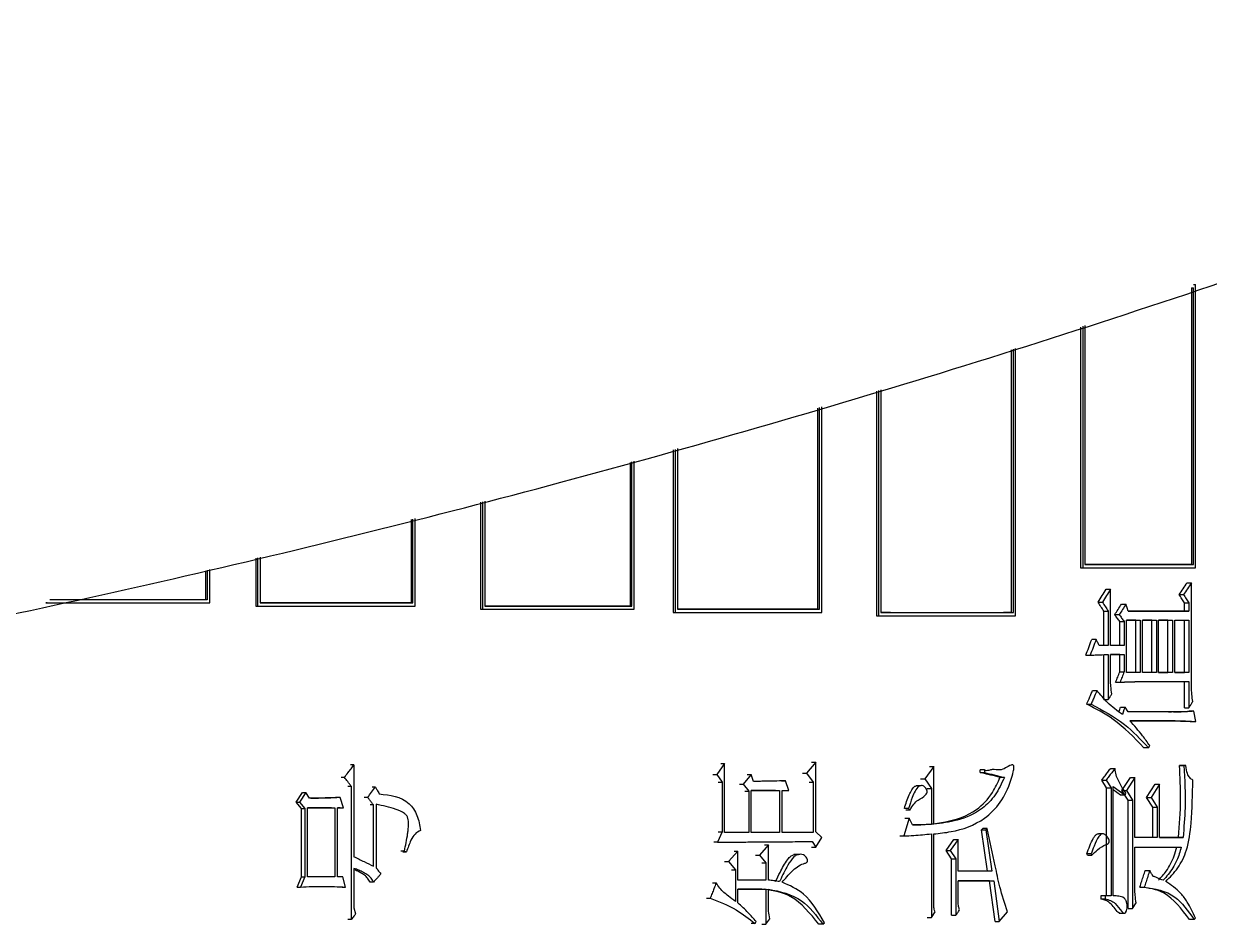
# Model space of a CAD drawing. Header units: millimetres. Extents: x 2180 to 4616, y 795 to 2518.
# Drawn here: x 3022.87 to 3041.46, y 1026.71 to 1040.84 of the extents above; entities that cross this region are included whole.
import ezdxf

# ---------------------------------------------------------------- set-up
doc = ezdxf.new("R2010")
doc.units = ezdxf.units.MM

msp = doc.modelspace()

# ---------------------------------------------------------------- linework, layer by layer
at = {"color": 7, "linetype": 'Continuous', "lineweight": 25}
for p, q in [((3041.214, 1036.748), (3041.25, 1036.748)), ((3041.25, 1032.307), (3041.25, 1036.748)), ((3041.183, 1036.698), (3041.218, 1036.698)), ((3041.183, 1036.698), (3041.183, 1032.357)), ((3041.218, 1032.357), (3041.218, 1036.698)), ((3039.446, 1036.081), (3039.446, 1032.307)), ((3039.48, 1036.093), (3039.48, 1032.307)), ((3039.513, 1036.104), (3039.513, 1032.357)), ((3038.357, 1035.722), (3038.357, 1031.604)), ((3038.391, 1031.604), (3038.391, 1035.733)), ((3038.424, 1031.554), (3038.424, 1035.744)), ((3036.244, 1035.074), (3036.244, 1031.554)), ((3036.276, 1035.084), (3036.276, 1031.554)), ((3036.311, 1035.094), (3036.311, 1031.604)), ((3035.319, 1034.807), (3035.319, 1031.654)), ((3035.35, 1031.654), (3035.35, 1034.817)), ((3035.385, 1031.604), (3035.385, 1034.827)), ((3033.056, 1034.155), (3033.056, 1031.604)), ((3033.086, 1034.163), (3033.086, 1031.604)), ((3033.122, 1034.174), (3033.122, 1031.654)), ((3032.377, 1033.959), (3032.377, 1031.704)), ((3032.407, 1031.704), (3032.407, 1033.968)), ((3032.444, 1031.654), (3032.444, 1033.978)), ((3030.032, 1033.333), (3030.032, 1031.654)), ((3030.06, 1033.34), (3030.06, 1031.654)), ((3030.098, 1033.349), (3030.098, 1031.704)), ((3028.943, 1033.062), (3028.943, 1031.754)), ((3028.97, 1031.754), (3028.97, 1033.069)), ((3029.008, 1031.704), (3029.008, 1033.078)), ((3026.507, 1032.456), (3026.507, 1031.704)), ((3026.533, 1032.463), (3026.533, 1031.704)), ((3026.572, 1032.472), (3026.572, 1031.754)), ((3025.719, 1032.26), (3025.719, 1031.804)), ((3025.744, 1032.267), (3025.744, 1031.804)), ((3025.783, 1031.754), (3025.783, 1032.276)), ((3039.446, 1032.307), (3041.214, 1032.307)), ((3039.446, 1032.307), (3039.48, 1032.307)), ((3039.48, 1032.307), (3041.25, 1032.307)), ((3039.513, 1032.357), (3041.218, 1032.357)), ((3041.183, 1032.357), (3039.513, 1032.357)), ((3041.183, 1032.357), (3041.218, 1032.357)), ((3041.214, 1032.307), (3041.25, 1032.307)), ((3041.114, 1032.069), (3041.185, 1032.069)), ((3039.847, 1031.971), (3039.916, 1031.971)), ((3039.916, 1031.084), (3039.916, 1031.971)), ((3040.99, 1031.885), (3041.06, 1031.885)), ((3023.211, 1031.754), (3025.758, 1031.754)), ((3023.235, 1031.754), (3023.211, 1031.754)), ((3025.744, 1031.804), (3025.719, 1031.804)), ((3025.758, 1031.754), (3025.783, 1031.754)), ((3026.507, 1031.704), (3026.946, 1031.704)), ((3026.507, 1031.704), (3026.533, 1031.704)), ((3027.149, 1031.704), (3028.981, 1031.704)), ((3028.943, 1031.754), (3028.97, 1031.754)), ((3028.981, 1031.704), (3029.008, 1031.704)), ((3032.377, 1031.704), (3032.407, 1031.704)), ((3039.719, 1031.766), (3039.788, 1031.766)), ((3040.087, 1031.733), (3040.156, 1031.733)), ((3041.073, 1031.755), (3041.143, 1031.755)), ((3041.073, 1031.625), (3041.073, 1031.755)), ((3041.143, 1031.755), (3041.143, 1031.625)), ((3030.032, 1031.654), (3032.414, 1031.654)), ((3030.032, 1031.654), (3030.06, 1031.654)), ((3032.414, 1031.654), (3032.444, 1031.654)), ((3033.056, 1031.604), (3035.354, 1031.604)), ((3033.056, 1031.604), (3033.086, 1031.604)), ((3035.319, 1031.654), (3035.35, 1031.654)), ((3035.354, 1031.604), (3035.385, 1031.604)), ((3036.244, 1031.554), (3036.311, 1031.554)), ((3036.244, 1031.554), (3036.276, 1031.554)), ((3036.462, 1031.604), (3036.311, 1031.604)), ((3036.802, 1031.554), (3038.391, 1031.554)), ((3038.357, 1031.604), (3038.236, 1031.604)), ((3038.357, 1031.604), (3038.391, 1031.604)), ((3038.391, 1031.554), (3038.424, 1031.554)), ((3039.811, 1031.625), (3039.88, 1031.625)), ((3039.811, 1031.084), (3039.811, 1031.625)), ((3039.88, 1031.625), (3039.88, 1031.084)), ((3039.981, 1031.571), (3040.05, 1031.571)), ((3041.143, 1031.625), (3040.191, 1031.625)), ((3040.191, 1031.625), (3041.073, 1031.625)), ((3041.073, 1031.625), (3041.143, 1031.625)), ((3040.059, 1031.463), (3040.128, 1031.463)), ((3040.059, 1031.084), (3040.059, 1031.463)), ((3040.128, 1031.463), (3040.128, 1031.084)), ((3040.163, 1030.662), (3040.163, 1031.484)), ((3040.163, 1031.484), (3040.382, 1031.484)), ((3040.312, 1031.484), (3040.163, 1031.484)), ((3040.312, 1031.484), (3040.382, 1031.484)), ((3040.312, 1030.662), (3040.312, 1031.484)), ((3040.382, 1031.484), (3040.382, 1030.662)), ((3040.417, 1030.662), (3040.417, 1031.484)), ((3040.417, 1031.484), (3040.634, 1031.484)), ((3040.565, 1031.484), (3040.417, 1031.484)), ((3040.565, 1031.484), (3040.634, 1031.484)), ((3040.565, 1030.662), (3040.565, 1031.484)), ((3040.634, 1031.484), (3040.634, 1030.662)), ((3040.669, 1030.662), (3040.669, 1031.484)), ((3040.669, 1031.484), (3040.886, 1031.484)), ((3040.816, 1031.484), (3040.669, 1031.484)), ((3040.816, 1031.484), (3040.886, 1031.484)), ((3040.816, 1030.662), (3040.816, 1031.484)), ((3040.886, 1031.484), (3040.886, 1030.662)), ((3040.921, 1030.662), (3040.921, 1031.484)), ((3040.921, 1031.484), (3041.143, 1031.484)), ((3041.073, 1030.662), (3041.073, 1031.484)), ((3041.143, 1031.484), (3041.143, 1030.662)), ((3039.688, 1031.182), (3039.62, 1031.182)), ((3039.88, 1031.084), (3039.738, 1031.084)), ((3040.128, 1031.084), (3039.916, 1031.084)), ((3039.527, 1030.933), (3039.596, 1030.933)), ((3039.811, 1030.24), (3039.811, 1030.944)), ((3039.88, 1030.944), (3039.88, 1030.24)), ((3039.916, 1030.944), (3040.128, 1030.944)), ((3039.916, 1030.543), (3039.916, 1030.944)), ((3040.059, 1030.944), (3039.916, 1030.944)), ((3040.059, 1030.944), (3040.128, 1030.944)), ((3040.059, 1030.673), (3040.059, 1030.944)), ((3040.128, 1030.944), (3040.128, 1030.673)), ((3040.059, 1030.673), (3040.128, 1030.673)), ((3040.382, 1030.662), (3040.163, 1030.662)), ((3040.634, 1030.662), (3040.417, 1030.662)), ((3040.886, 1030.662), (3040.669, 1030.662)), ((3040.669, 1030.662), (3040.816, 1030.662)), ((3040.886, 1030.662), (3040.816, 1030.662)), ((3041.143, 1030.662), (3040.921, 1030.662)), ((3040.921, 1030.662), (3041.073, 1030.662)), ((3041.143, 1030.662), (3041.073, 1030.662)), ((3039.995, 1030.511), (3040.064, 1030.511)), ((3040.361, 1030.522), (3041.143, 1030.522)), ((3041.073, 1030.111), (3041.073, 1030.522)), ((3041.143, 1030.522), (3041.143, 1030.111)), ((3039.634, 1030.381), (3039.702, 1030.381)), ((3039.811, 1030.24), (3039.88, 1030.24)), ((3039.541, 1030.165), (3039.61, 1030.165)), ((3040.073, 1030.121), (3040.142, 1030.121)), ((3040.191, 1030.046), (3040.142, 1030.121)), ((3040.893, 1030.046), (3040.191, 1030.046)), ((3040.823, 1030.046), (3040.869, 1030.046)), ((3041.073, 1030.111), (3041.143, 1030.111)), ((3041.22, 1030.057), (3041.149, 1030.057)), ((3041.254, 1029.894), (3041.22, 1030.057)), ((3040.22, 1029.905), (3040.921, 1029.905)), ((3040.851, 1029.905), (3040.22, 1029.905)), ((3040.851, 1029.905), (3040.921, 1029.905)), ((3041.184, 1029.894), (3041.254, 1029.894)), ((3040.508, 1029.483), (3040.438, 1029.483)), ((3040.508, 1029.483), (3040.529, 1029.516)), ((3028.046, 1029.213), (3027.993, 1029.213)), ((3028.046, 1029.213), (3028.046, 1027.774)), ((3033.86, 1029.234), (3033.736, 1029.061)), ((3033.799, 1029.234), (3033.86, 1029.234)), ((3033.86, 1028.153), (3033.86, 1029.234)), ((3035.289, 1029.256), (3035.144, 1029.083)), ((3035.226, 1029.256), (3035.289, 1029.256)), ((3035.289, 1028.164), (3035.289, 1029.256)), ((3037.141, 1029.191), (3037, 1028.996)), ((3037.075, 1029.191), (3037.141, 1029.191)), ((3037.141, 1028.283), (3037.141, 1029.191)), ((3037.936, 1029.137), (3037.87, 1029.137)), ((3037.87, 1029.094), (3037.87, 1029.137)), ((3037.87, 1029.094), (3037.936, 1029.094)), ((3037.936, 1029.137), (3037.936, 1029.094)), ((3039.917, 1029.159), (3039.986, 1029.159)), ((3040.996, 1029.202), (3041.067, 1029.202)), ((3041.024, 1029.202), (3040.996, 1029.202)), ((3041.095, 1029.202), (3041.024, 1029.202)), ((3041.095, 1029.202), (3041.067, 1029.202)), ((3027.897, 1029.018), (3027.844, 1029.018)), ((3033.675, 1029.061), (3033.736, 1029.061)), ((3033.736, 1029.061), (3033.821, 1028.942)), ((3033.761, 1028.942), (3033.821, 1028.942)), ((3033.821, 1028.942), (3033.821, 1028.164)), ((3034.093, 1028.91), (3034.154, 1028.91)), ((3034.278, 1029.061), (3034.154, 1028.91)), ((3034.154, 1028.91), (3034.239, 1028.802)), ((3034.216, 1029.061), (3034.278, 1029.061)), ((3034.316, 1028.953), (3034.278, 1029.061)), ((3034.753, 1028.964), (3034.815, 1028.964)), ((3034.869, 1028.813), (3034.815, 1028.964)), ((3035.082, 1029.083), (3035.144, 1029.083)), ((3035.144, 1029.083), (3035.251, 1028.942)), ((3035.188, 1028.942), (3035.251, 1028.942)), ((3035.251, 1028.942), (3035.251, 1028.153)), ((3036.935, 1028.996), (3037, 1028.996)), ((3037, 1028.996), (3037.104, 1028.845)), ((3038.25, 1029.018), (3038.184, 1029.018)), ((3039.776, 1028.975), (3039.845, 1028.975)), ((3039.854, 1028.856), (3039.776, 1028.975)), ((3039.845, 1028.975), (3039.923, 1028.856)), ((3040.094, 1028.813), (3040.228, 1029.018)), ((3040.297, 1029.018), (3040.163, 1028.813)), ((3040.228, 1029.018), (3040.297, 1029.018)), ((3040.297, 1028.077), (3040.297, 1029.018)), ((3040.481, 1028.704), (3040.613, 1028.91)), ((3040.683, 1028.91), (3040.55, 1028.704)), ((3040.613, 1028.91), (3040.683, 1028.91)), ((3040.683, 1028.077), (3040.683, 1028.91)), ((3027.138, 1028.629), (3027.238, 1028.78)), ((3027.291, 1028.78), (3027.191, 1028.629)), ((3027.238, 1028.78), (3027.291, 1028.78)), ((3027.349, 1028.694), (3027.291, 1028.78)), ((3028.005, 1028.877), (3027.951, 1028.877)), ((3028.005, 1026.79), (3028.005, 1028.877)), ((3028.385, 1028.867), (3028.331, 1028.867)), ((3034.178, 1028.802), (3034.239, 1028.802)), ((3034.239, 1028.802), (3034.239, 1028.153)), ((3034.278, 1028.153), (3034.278, 1028.813)), ((3034.278, 1028.813), (3034.724, 1028.813)), ((3034.661, 1028.813), (3034.278, 1028.813)), ((3034.662, 1028.813), (3034.724, 1028.813)), ((3034.724, 1028.813), (3034.724, 1028.153)), ((3034.762, 1028.813), (3034.869, 1028.813)), ((3034.762, 1028.153), (3034.762, 1028.813)), ((3034.807, 1028.813), (3034.869, 1028.813)), ((3036.929, 1028.886), (3036.864, 1028.886)), ((3037.038, 1028.845), (3037.104, 1028.845)), ((3037.104, 1028.845), (3037.104, 1028.283)), ((3039.854, 1028.856), (3039.923, 1028.856)), ((3039.854, 1027.158), (3039.854, 1028.856)), ((3039.923, 1028.856), (3039.923, 1027.158)), ((3039.958, 1028.877), (3040.142, 1028.737)), ((3039.958, 1027.158), (3039.958, 1028.877)), ((3040.073, 1028.737), (3039.958, 1028.825)), ((3040.142, 1028.737), (3040.073, 1028.737)), ((3040.094, 1028.813), (3040.163, 1028.813)), ((3040.193, 1028.661), (3040.094, 1028.813)), ((3040.142, 1028.737), (3040.156, 1028.769)), ((3040.163, 1028.813), (3040.262, 1028.661)), ((3027.138, 1028.629), (3027.191, 1028.629)), ((3027.222, 1028.531), (3027.138, 1028.629)), ((3027.191, 1028.629), (3027.274, 1028.531)), ((3027.222, 1028.531), (3027.274, 1028.531)), ((3027.222, 1027.46), (3027.222, 1028.531)), ((3027.274, 1028.531), (3027.274, 1027.46)), ((3027.316, 1027.46), (3027.316, 1028.542)), ((3027.316, 1028.542), (3027.748, 1028.542)), ((3027.695, 1028.542), (3027.316, 1028.542)), ((3027.695, 1028.542), (3027.748, 1028.542)), ((3027.748, 1028.542), (3027.748, 1027.46)), ((3027.831, 1028.704), (3027.778, 1028.704)), ((3027.79, 1027.46), (3027.79, 1028.542)), ((3027.79, 1028.542), (3027.881, 1028.542)), ((3027.827, 1028.542), (3027.79, 1028.542)), ((3027.827, 1028.542), (3027.881, 1028.542)), ((3027.881, 1028.542), (3027.831, 1028.704)), ((3028.261, 1028.704), (3028.207, 1028.704)), ((3028.352, 1028.585), (3028.298, 1028.585)), ((3028.352, 1027.623), (3028.352, 1028.585)), ((3028.393, 1028.596), (3028.393, 1027.601)), ((3040.193, 1028.661), (3040.262, 1028.661)), ((3040.193, 1026.963), (3040.193, 1028.661)), ((3040.262, 1028.661), (3040.262, 1026.963)), ((3040.481, 1028.704), (3040.55, 1028.704)), ((3040.578, 1028.553), (3040.481, 1028.704)), ((3040.55, 1028.704), (3040.648, 1028.553)), ((3040.578, 1028.553), (3040.648, 1028.553)), ((3040.578, 1028.077), (3040.578, 1028.553)), ((3040.648, 1028.553), (3040.648, 1028.077)), ((3036.754, 1028.38), (3036.672, 1028.099)), ((3036.689, 1028.38), (3036.754, 1028.38)), ((3036.704, 1028.51), (3036.769, 1028.51)), ((3036.806, 1028.272), (3036.754, 1028.38)), ((3033.821, 1028.164), (3033.751, 1028.001)), ((3035.388, 1028.077), (3035.289, 1028.164)), ((3037.038, 1028.283), (3037.104, 1028.283)), ((3037.914, 1028.218), (3037.892, 1028.196)), ((3037.892, 1028.196), (3037.958, 1028.196)), ((3037.987, 1027.547), (3037.892, 1028.196)), ((3037.98, 1028.218), (3037.914, 1028.218)), ((3037.98, 1028.218), (3037.958, 1028.196)), ((3037.958, 1028.196), (3038.053, 1027.547)), ((3033.751, 1028.001), (3033.691, 1028.001)), ((3034.239, 1028.153), (3033.86, 1028.153)), ((3034.724, 1028.153), (3034.278, 1028.153)), ((3035.251, 1028.153), (3034.762, 1028.153)), ((3035.235, 1028.012), (3035.289, 1027.926)), ((3035.289, 1027.926), (3035.388, 1028.077)), ((3036.608, 1028.099), (3036.672, 1028.099)), ((3037.104, 1028.131), (3037.104, 1026.822)), ((3037.141, 1027.039), (3037.141, 1028.131)), ((3037.334, 1027.871), (3037.459, 1028.045)), ((3037.525, 1028.045), (3037.4, 1027.871)), ((3037.459, 1028.045), (3037.525, 1028.045)), ((3037.525, 1027.547), (3037.525, 1028.045)), ((3039.795, 1028.133), (3039.725, 1028.133)), ((3040.648, 1028.077), (3040.297, 1028.077)), ((3041.053, 1028.077), (3040.683, 1028.077)), ((3040.683, 1028.077), (3040.983, 1028.077)), ((3040.983, 1028.077), (3041.053, 1028.077)), ((3028.837, 1027.861), (3028.783, 1027.861)), ((3028.815, 1027.85), (3028.87, 1027.85)), ((3028.837, 1027.861), (3028.87, 1027.85)), ((3034.069, 1027.861), (3033.922, 1027.698)), ((3034.008, 1027.861), (3034.069, 1027.861)), ((3034.069, 1027.406), (3034.069, 1027.861)), ((3034.347, 1027.796), (3034.409, 1027.796)), ((3034.547, 1027.958), (3034.409, 1027.796)), ((3034.409, 1027.796), (3034.509, 1027.677)), ((3034.485, 1027.958), (3034.547, 1027.958)), ((3034.547, 1027.406), (3034.547, 1027.958)), ((3035.011, 1027.807), (3034.949, 1027.807)), ((3035.226, 1027.926), (3035.289, 1027.926)), ((3037.334, 1027.871), (3037.4, 1027.871)), ((3037.422, 1027.742), (3037.334, 1027.871)), ((3037.4, 1027.871), (3037.488, 1027.742)), ((3039.61, 1027.817), (3039.541, 1027.817)), ((3039.556, 1027.796), (3039.541, 1027.817)), ((3039.556, 1027.796), (3039.624, 1027.796)), ((3039.61, 1027.817), (3039.624, 1027.796)), ((3040.297, 1027.266), (3040.297, 1027.926)), ((3040.297, 1027.926), (3041.025, 1027.926)), ((3033.861, 1027.698), (3033.922, 1027.698)), ((3033.922, 1027.698), (3034.03, 1027.569)), ((3034.447, 1027.677), (3034.509, 1027.677)), ((3034.509, 1027.677), (3034.509, 1027.406)), ((3037.422, 1027.742), (3037.488, 1027.742)), ((3037.422, 1026.855), (3037.422, 1027.742)), ((3027.155, 1027.298), (3027.222, 1027.46)), ((3027.274, 1027.46), (3027.208, 1027.298)), ((3027.222, 1027.46), (3027.274, 1027.46)), ((3027.748, 1027.46), (3027.316, 1027.46)), ((3027.872, 1027.46), (3027.79, 1027.46)), ((3027.914, 1027.298), (3027.872, 1027.46)), ((3028.046, 1027.59), (3028.046, 1026.974)), ((3033.97, 1027.569), (3034.03, 1027.569)), ((3034.03, 1027.569), (3034.03, 1027.071)), ((3038.053, 1027.547), (3037.525, 1027.547)), ((3040.459, 1027.558), (3040.529, 1027.558)), ((3027.155, 1027.298), (3027.208, 1027.298)), ((3027.861, 1027.298), (3027.914, 1027.298)), ((3028.352, 1027.374), (3028.298, 1027.374)), ((3033.668, 1027.363), (3033.728, 1027.363)), ((3034.509, 1027.406), (3034.069, 1027.406)), ((3034.069, 1027.266), (3034.509, 1027.266)), ((3034.069, 1027.049), (3034.069, 1027.266)), ((3034.447, 1027.266), (3034.069, 1027.266)), ((3034.447, 1027.266), (3034.509, 1027.266)), ((3034.509, 1027.266), (3034.509, 1026.714)), ((3034.547, 1027.017), (3034.547, 1027.266)), ((3037.525, 1027.396), (3038.083, 1027.396)), ((3037.525, 1027.071), (3037.525, 1027.396)), ((3038.016, 1027.396), (3037.525, 1027.396)), ((3038.016, 1027.396), (3038.083, 1027.396)), ((3038.104, 1026.757), (3038.016, 1027.396)), ((3038.083, 1027.396), (3038.17, 1026.757)), ((3040.375, 1027.298), (3040.445, 1027.298)), ((3033.574, 1027.125), (3033.635, 1027.125)), ((3039.762, 1027.158), (3039.762, 1027.114)), ((3039.83, 1027.158), (3039.762, 1027.158)), ((3039.762, 1027.114), (3039.83, 1027.114)), ((3039.83, 1027.158), (3039.83, 1027.114)), ((3039.923, 1027.158), (3039.83, 1027.158)), ((3039.99, 1027.159), (3039.958, 1027.159)), ((3040.262, 1026.963), (3040.318, 1027.049)), ((3028.046, 1026.974), (3028.071, 1026.876)), ((3037.104, 1026.822), (3037.163, 1026.909)), ((3037.422, 1026.855), (3037.488, 1026.855)), ((3038.17, 1026.757), (3038.301, 1026.909)), ((3040.051, 1026.89), (3040.121, 1026.89)), ((3040.193, 1026.963), (3040.262, 1026.963)), ((3028.005, 1026.79), (3027.951, 1026.79)), ((3034.339, 1026.725), (3034.355, 1026.757)), ((3034.509, 1026.714), (3034.57, 1026.801)), ((3035.403, 1026.714), (3035.426, 1026.736)), ((3037.038, 1026.822), (3037.104, 1026.822)), ((3038.104, 1026.757), (3038.17, 1026.757)), ((3041.226, 1026.79), (3041.156, 1026.79)), ((3041.226, 1026.79), (3041.247, 1026.811))]:
    msp.add_line(p, q, dxfattribs=at)
at = {"color": 7, "linetype": 'Continuous', "lineweight": 25, "flags": 128}
for points in [[(3041.185, 1030.468), (3041.185, 1031.062), (3041.185, 1032.069)], [(3040.191, 1031.625), (3040.174, 1031.679), (3040.156, 1031.733)], [(3040.142, 1030.121), (3040.126, 1030.077), (3040.113, 1030.04), (3040.1, 1030.002)], [(3036.747, 1028.531), (3036.723, 1028.531), (3036.703, 1028.531), (3036.682, 1028.531)], [(3036.747, 1028.531), (3036.758, 1028.521), (3036.769, 1028.51)], [(3033.761, 1028.164), (3033.776, 1028.164), (3033.791, 1028.164), (3033.821, 1028.164)], [(3037.488, 1027.742), (3037.488, 1027.298), (3037.488, 1026.855)], [(3034.339, 1026.725), (3034.315, 1026.725), (3034.297, 1026.725), (3034.278, 1026.725)], [(3034.447, 1026.714), (3034.462, 1026.714), (3034.478, 1026.714), (3034.509, 1026.714)], [(3035.403, 1026.714), (3035.38, 1026.714), (3035.36, 1026.714), (3035.34, 1026.714)]]:
    msp.add_lwpolyline(points, dxfattribs=at)
at = {"color": 7, "linetype": 'Continuous', "lineweight": 25}
for points, knots in [([(2986.724, 1027.83), (2989.284, 1027.855), (2992.865, 1027.889), (2998.134, 1028.168), (3002.598, 1028.504), (3007.914, 1029.069), (3013.483, 1029.842), (3019.297, 1030.853), (3025.268, 1032.109), (3031.344, 1033.619), (3037.482, 1035.39), (3043.647, 1037.424), (3049.811, 1039.724), (3055.948, 1042.289), (3062.036, 1045.119), (3068.055, 1048.213), (3073.988, 1051.568), (3079.817, 1055.18), (3085.527, 1059.045), (3091.103, 1063.159), (3096.53, 1067.517), (3101.795, 1072.111), (3106.887, 1076.935), (3111.792, 1081.983), (3116.499, 1087.246), (3120.996, 1092.716), (3125.275, 1098.384), (3129.323, 1104.241), (3133.133, 1110.278), (3136.695, 1116.484), (3140, 1122.849), (3143.041, 1129.361), (3145.81, 1136.01), (3148.3, 1142.785), (3150.506, 1149.672), (3152.42, 1156.661), (3154.039, 1163.739), (3155.357, 1170.893), (3156.37, 1178.109), (3157.074, 1185.377), (3157.467, 1192.681), (3157.546, 1200.009), (3157.309, 1207.347), (3156.755, 1214.681), (3155.882, 1221.999), (3154.692, 1229.286), (3153.184, 1236.529), (3151.359, 1243.713), (3149.218, 1250.826), (3146.765, 1257.854), (3144, 1264.782), (3140.927, 1271.599), (3137.55, 1278.289), (3133.872, 1284.841), (3129.899, 1291.241), (3125.634, 1297.477), (3121.083, 1303.535), (3116.251, 1309.403), (3111.143, 1315.069), (3105.767, 1320.522), (3100.32, 1325.569), (3094.847, 1330.222), (3089.389, 1334.491), (3083.764, 1338.534), (3077.982, 1342.342), (3072.055, 1345.91), (3065.992, 1349.232), (3059.806, 1352.302), (3053.51, 1355.116), (3047.116, 1357.668), (3040.641, 1359.954), (3034.103, 1361.97), (3027.528, 1363.713), (3020.956, 1365.177), (3014.462, 1366.359), (3008.172, 1367.256), (3002.648, 1367.84), (2997.766, 1368.207), (2992.942, 1368.447), (2986.967, 1368.564), (2981.45, 1368.454), (2976.181, 1368.182), (2971.717, 1367.844), (2966.401, 1367.279), (2960.832, 1366.506), (2955.018, 1365.496), (2949.047, 1364.24), (2942.971, 1362.729), (2936.833, 1360.959), (2930.668, 1358.924), (2924.504, 1356.625), (2918.367, 1354.06), (2912.279, 1351.229), (2906.26, 1348.136), (2900.327, 1344.781), (2894.498, 1341.169), (2888.788, 1337.303), (2883.213, 1333.189), (2877.785, 1328.832), (2872.52, 1324.238), (2867.428, 1319.413), (2862.523, 1314.365), (2857.817, 1309.103), (2853.319, 1303.633), (2849.041, 1297.964), (2844.992, 1292.107), (2841.182, 1286.07), (2837.62, 1279.865), (2834.316, 1273.5), (2831.273, 1266.988), (2828.511, 1260.336), (2826.174, 1254.054), (2824.895, 1249.949), (2824.332, 1248.141)], [0, 0, 0, 0, 0.0102074, 0.014274, 0.021037, 0.0280561, 0.0355867, 0.0434511, 0.0515783, 0.0599113, 0.0684099, 0.0770439, 0.085791, 0.0946336, 0.1035582, 0.112554, 0.1216124, 0.1307262, 0.1398897, 0.1490979, 0.1583469, 0.1676331, 0.1769537, 0.1863062, 0.1956884, 0.2050985, 0.2145348, 0.2239961, 0.233481, 0.2429885, 0.2525178, 0.262068, 0.2716385, 0.2812287, 0.2908382, 0.3004664, 0.3101132, 0.3197782, 0.3294613, 0.3391624, 0.3488814, 0.3586183, 0.3683733, 0.3781464, 0.387938, 0.3977483, 0.4075776, 0.4174265, 0.4272956, 0.4371854, 0.4470968, 0.4570307, 0.4669882, 0.4769704, 0.486979, 0.4970156, 0.5070822, 0.5171812, 0.5273154, 0.5374882, 0.5477037, 0.5569145, 0.5661226, 0.5753266, 0.5845258, 0.5937191, 0.6029052, 0.6120821, 0.6212471, 0.6303962, 0.6395236, 0.6486197, 0.6576679, 0.6666375, 0.6754633, 0.6839789, 0.6919633, 0.6976055, 0.7035012, 0.7112199, 0.7214273, 0.7254939, 0.7322569, 0.739276, 0.7468066, 0.754671, 0.7627982, 0.7711312, 0.7796298, 0.7882638, 0.7970109, 0.8058535, 0.8147781, 0.8237739, 0.8328323, 0.8419461, 0.8511096, 0.8603178, 0.8695668, 0.878853, 0.8881736, 0.8975261, 0.9069083, 0.9163184, 0.9257547, 0.935216, 0.9447009, 0.9542084, 0.9637377, 0.9732879, 0.9828584, 0.9924486, 1, 1, 1, 1]), ([(3040.99, 1031.885), (3041.01, 1031.915), (3041.052, 1031.977), (3041.094, 1032.038), (3041.114, 1032.069)], [0, 0, 0, 0, 0.499999, 1, 1, 1, 1]), ([(3041.185, 1032.069), (3041.164, 1032.038), (3041.122, 1031.977), (3041.081, 1031.915), (3041.06, 1031.885)], [0, 0, 0, 0, 0.5, 1, 1, 1, 1]), ([(3039.719, 1031.766), (3039.74, 1031.8), (3039.783, 1031.868), (3039.825, 1031.937), (3039.847, 1031.971)], [0, 0, 0, 0, 0.499999, 1, 1, 1, 1]), ([(3039.916, 1031.971), (3039.894, 1031.937), (3039.852, 1031.868), (3039.809, 1031.8), (3039.788, 1031.766)], [0, 0, 0, 0, 0.5, 1, 1, 1, 1]), ([(3041.073, 1031.755), (3041.059, 1031.777), (3041.031, 1031.82), (3041.003, 1031.863), (3040.99, 1031.885)], [0, 0, 0, 0, 0.5, 1, 1, 1, 1]), ([(3041.06, 1031.885), (3041.074, 1031.863), (3041.102, 1031.82), (3041.129, 1031.777), (3041.143, 1031.755)], [0, 0, 0, 0, 0.499999, 1, 1, 1, 1]), ([(3023.235, 1031.754), (3023.492, 1031.754), (3024.006, 1031.754), (3024.857, 1031.754), (3025.446, 1031.754), (3025.783, 1031.754)], [0, 0, 0, 0, 0.300085, 0.60017, 1, 1, 1, 1]), ([(3025.744, 1031.804), (3025.492, 1031.804), (3024.986, 1031.804), (3024.163, 1031.804), (3023.59, 1031.804), (3023.274, 1031.804)], [0, 0, 0, 0, 0.3096666, 0.6193332, 1, 1, 1, 1]), ([(3025.719, 1031.804), (3025.515, 1031.804), (3025.107, 1031.804), (3024.295, 1031.804), (3023.681, 1031.804), (3023.274, 1031.804)], [0, 0, 0, 0, 0.252458, 0.504916, 1, 1, 1, 1]), ([(3026.533, 1031.704), (3026.783, 1031.704), (3027.283, 1031.704), (3028.109, 1031.704), (3028.681, 1031.704), (3029.008, 1031.704)], [0, 0, 0, 0, 0.300085, 0.60017, 1, 1, 1, 1]), ([(3026.572, 1031.754), (3026.822, 1031.754), (3027.322, 1031.754), (3028.122, 1031.754), (3028.669, 1031.754), (3028.97, 1031.754)], [0, 0, 0, 0, 0.309667, 0.619333, 1, 1, 1, 1]), ([(3028.943, 1031.754), (3028.745, 1031.754), (3028.35, 1031.754), (3027.562, 1031.754), (3026.966, 1031.754), (3026.572, 1031.754)], [0, 0, 0, 0, 0.252756, 0.505512, 1, 1, 1, 1]), ([(3030.098, 1031.704), (3030.338, 1031.704), (3030.82, 1031.704), (3031.591, 1031.704), (3032.117, 1031.704), (3032.407, 1031.704)], [0, 0, 0, 0, 0.30968, 0.61936, 1, 1, 1, 1]), ([(3032.377, 1031.704), (3032.187, 1031.704), (3031.807, 1031.704), (3031.049, 1031.704), (3030.476, 1031.704), (3030.098, 1031.704)], [0, 0, 0, 0, 0.253112, 0.506224, 1, 1, 1, 1]), ([(3039.811, 1031.625), (3039.796, 1031.649), (3039.765, 1031.695), (3039.734, 1031.742), (3039.719, 1031.766)], [0, 0, 0, 0, 0.5, 1, 1, 1, 1]), ([(3039.788, 1031.766), (3039.803, 1031.742), (3039.834, 1031.695), (3039.865, 1031.649), (3039.88, 1031.625)], [0, 0, 0, 0, 0.499999, 1, 1, 1, 1]), ([(3039.981, 1031.571), (3039.999, 1031.598), (3040.034, 1031.652), (3040.069, 1031.706), (3040.087, 1031.733)], [0, 0, 0, 0, 0.4999987, 1, 1, 1, 1]), ([(3040.156, 1031.733), (3040.139, 1031.706), (3040.103, 1031.652), (3040.068, 1031.598), (3040.05, 1031.571)], [0, 0, 0, 0, 0.499999, 1, 1, 1, 1]), ([(3030.06, 1031.654), (3030.301, 1031.654), (3030.783, 1031.654), (3031.579, 1031.654), (3032.129, 1031.654), (3032.444, 1031.654)], [0, 0, 0, 0, 0.300085, 0.60017, 1, 1, 1, 1]), ([(3033.086, 1031.604), (3033.319, 1031.604), (3033.784, 1031.604), (3034.552, 1031.604), (3035.082, 1031.604), (3035.385, 1031.604)], [0, 0, 0, 0, 0.300085, 0.60017, 1, 1, 1, 1]), ([(3033.122, 1031.654), (3033.355, 1031.654), (3033.82, 1031.654), (3034.564, 1031.654), (3035.071, 1031.654), (3035.35, 1031.654)], [0, 0, 0, 0, 0.30968, 0.61936, 1, 1, 1, 1]), ([(3035.319, 1031.654), (3035.135, 1031.654), (3034.769, 1031.654), (3034.039, 1031.654), (3033.487, 1031.654), (3033.122, 1031.654)], [0, 0, 0, 0, 0.2534485, 0.506897, 1, 1, 1, 1]), ([(3036.276, 1031.554), (3036.494, 1031.554), (3036.929, 1031.554), (3037.647, 1031.554), (3038.142, 1031.554), (3038.424, 1031.554)], [0, 0, 0, 0, 0.300081, 0.600162, 1, 1, 1, 1]), ([(3036.311, 1031.604), (3036.528, 1031.604), (3036.964, 1031.604), (3037.658, 1031.604), (3038.13, 1031.604), (3038.391, 1031.604)], [0, 0, 0, 0, 0.309921, 0.619841, 1, 1, 1, 1]), ([(3040.059, 1031.463), (3040.046, 1031.481), (3040.02, 1031.517), (3039.994, 1031.553), (3039.981, 1031.571)], [0, 0, 0, 0, 0.5000002, 1, 1, 1, 1]), ([(3040.05, 1031.571), (3040.063, 1031.553), (3040.089, 1031.517), (3040.115, 1031.481), (3040.128, 1031.463)], [0, 0, 0, 0, 0.499999, 1, 1, 1, 1]), ([(3039.527, 1030.933), (3039.542, 1030.974), (3039.573, 1031.057), (3039.604, 1031.14), (3039.62, 1031.182)], [0, 0, 0, 0, 0.5, 1, 1, 1, 1]), ([(3039.688, 1031.182), (3039.673, 1031.14), (3039.642, 1031.057), (3039.611, 1030.974), (3039.596, 1030.933)], [0, 0, 0, 0, 0.499999, 1, 1, 1, 1]), ([(3039.738, 1031.084), (3039.73, 1031.1), (3039.713, 1031.133), (3039.697, 1031.165), (3039.688, 1031.182)], [0, 0, 0, 0, 0.500001, 1, 1, 1, 1]), ([(3039.596, 1030.933), (3039.622, 1030.935), (3039.674, 1030.939), (3039.769, 1030.943), (3039.838, 1030.943), (3039.88, 1030.944)], [0, 0, 0, 0, 0.276869, 0.553757, 1, 1, 1, 1]), ([(3039.995, 1030.511), (3040.006, 1030.538), (3040.027, 1030.592), (3040.048, 1030.646), (3040.059, 1030.673)], [0, 0, 0, 0, 0.499999, 1, 1, 1, 1]), ([(3040.128, 1030.673), (3040.117, 1030.646), (3040.096, 1030.592), (3040.075, 1030.538), (3040.064, 1030.511)], [0, 0, 0, 0, 0.5, 1, 1, 1, 1]), ([(3039.937, 1030.327), (3039.93, 1030.367), (3039.917, 1030.438), (3039.916, 1030.511), (3039.916, 1030.543)], [0, 0, 0, 0, 0.558835, 1, 1, 1, 1]), ([(3040.064, 1030.511), (3040.067, 1030.511), (3040.071, 1030.511), (3040.077, 1030.511), (3040.081, 1030.512), (3040.086, 1030.512), (3040.09, 1030.512), (3040.095, 1030.512), (3040.099, 1030.512), (3040.104, 1030.512), (3040.108, 1030.513), (3040.113, 1030.513), (3040.117, 1030.513), (3040.123, 1030.513), (3040.128, 1030.513), (3040.132, 1030.513), (3040.137, 1030.514), (3040.145, 1030.514), (3040.154, 1030.514), (3040.163, 1030.514), (3040.172, 1030.515), (3040.181, 1030.515), (3040.19, 1030.515), (3040.199, 1030.516), (3040.208, 1030.516), (3040.219, 1030.517), (3040.228, 1030.517), (3040.237, 1030.517), (3040.246, 1030.518), (3040.255, 1030.518), (3040.264, 1030.518), (3040.273, 1030.519), (3040.282, 1030.519), (3040.291, 1030.519), (3040.298, 1030.519), (3040.305, 1030.52), (3040.312, 1030.52), (3040.317, 1030.52), (3040.322, 1030.52), (3040.326, 1030.52), (3040.331, 1030.521), (3040.335, 1030.521), (3040.34, 1030.521), (3040.344, 1030.521), (3040.35, 1030.521), (3040.355, 1030.522), (3040.359, 1030.522), (3040.361, 1030.522)], [0, 0, 0, 0, 0.0228582, 0.0457162, 0.0571452, 0.0685742, 0.0914321, 0.1028611, 0.1142901, 0.1371481, 0.1485771, 0.1600061, 0.1828641, 0.1942931, 0.217151, 0.22858, 0.240009, 0.262867, 0.308583, 0.3314409, 0.3542989, 0.4000149, 0.4228729, 0.4457309, 0.4914468, 0.5143048, 0.5600208, 0.5828788, 0.6057367, 0.6514527, 0.6743107, 0.6971687, 0.7428846, 0.7657426, 0.7886006, 0.8114586, 0.8343166, 0.8571745, 0.8686035, 0.8800325, 0.9028905, 0.9143195, 0.9257485, 0.9486065, 0.9600355, 0.9800177, 1, 1, 1, 1]), ([(3041.206, 1030.208), (3041.2, 1030.244), (3041.191, 1030.305), (3041.186, 1030.392), (3041.185, 1030.443), (3041.185, 1030.468)], [0, 0, 0, 0, 0.425218, 0.711978, 1, 1, 1, 1]), ([(3039.541, 1030.165), (3039.554, 1030.194), (3039.575, 1030.244), (3039.606, 1030.316), (3039.625, 1030.36), (3039.634, 1030.381)], [0, 0, 0, 0, 0.402506, 0.701253, 1, 1, 1, 1]), ([(3039.702, 1030.381), (3039.69, 1030.352), (3039.668, 1030.301), (3039.638, 1030.229), (3039.619, 1030.186), (3039.61, 1030.165)], [0, 0, 0, 0, 0.402372, 0.701186, 1, 1, 1, 1]), ([(3040.1, 1030.002), (3040.02, 1030.062), (3039.878, 1030.168), (3039.756, 1030.316), (3039.702, 1030.381)], [0, 0, 0, 0, 0.5582906, 1, 1, 1, 1]), ([(3039.88, 1030.24), (3039.89, 1030.255), (3039.908, 1030.284), (3039.927, 1030.313), (3039.937, 1030.327)], [0, 0, 0, 0, 0.5, 1, 1, 1, 1]), ([(3041.143, 1030.111), (3041.154, 1030.127), (3041.175, 1030.159), (3041.195, 1030.192), (3041.206, 1030.208)], [0, 0, 0, 0, 0.499999, 1, 1, 1, 1]), ([(3040.438, 1029.483), (3040.283, 1029.644), (3040.008, 1029.929), (3039.683, 1030.093), (3039.541, 1030.165)], [0, 0, 0, 0, 0.563504, 1, 1, 1, 1]), ([(3039.61, 1030.165), (3039.79, 1030.07), (3040.115, 1029.901), (3040.387, 1029.612), (3040.508, 1029.483)], [0, 0, 0, 0, 0.556051, 1, 1, 1, 1]), ([(3040.046, 1030.047), (3040.046, 1030.047), (3040.051, 1030.059), (3040.06, 1030.084), (3040.068, 1030.109), (3040.073, 1030.121)], [0, 0, 0, 0, 0.010312, 0.505157, 1, 1, 1, 1]), ([(3041.22, 1030.057), (3041.217, 1030.056), (3041.212, 1030.056), (3041.202, 1030.055), (3041.192, 1030.054), (3041.182, 1030.053), (3041.175, 1030.053), (3041.17, 1030.052), (3041.165, 1030.052), (3041.159, 1030.051), (3041.151, 1030.051), (3041.141, 1030.05), (3041.131, 1030.049), (3041.121, 1030.049), (3041.111, 1030.048), (3041.101, 1030.048), (3041.091, 1030.047), (3041.081, 1030.047), (3041.07, 1030.047), (3041.06, 1030.046), (3041.05, 1030.046), (3041.04, 1030.046), (3041.03, 1030.046), (3041.02, 1030.046), (3041.01, 1030.046), (3040.999, 1030.046), (3040.992, 1030.045), (3040.984, 1030.045), (3040.978, 1030.045), (3040.971, 1030.045), (3040.966, 1030.045), (3040.961, 1030.045), (3040.956, 1030.045), (3040.951, 1030.045), (3040.946, 1030.045), (3040.941, 1030.045), (3040.936, 1030.046), (3040.931, 1030.046), (3040.926, 1030.046), (3040.921, 1030.046), (3040.916, 1030.046), (3040.91, 1030.046), (3040.905, 1030.046), (3040.899, 1030.046), (3040.895, 1030.046), (3040.893, 1030.046)], [0, 0, 0, 0, 0.023274, 0.046547, 0.093095, 0.116368, 0.139642, 0.151279, 0.162916, 0.18619, 0.209463, 0.232737, 0.279285, 0.302558, 0.325832, 0.372379, 0.395653, 0.418927, 0.465474, 0.488748, 0.512022, 0.558569, 0.581843, 0.605117, 0.651664, 0.674938, 0.698211, 0.721485, 0.744759, 0.756396, 0.779669, 0.791306, 0.802943, 0.826217, 0.837854, 0.84949, 0.872764, 0.884401, 0.896038, 0.919311, 0.930948, 0.942585, 0.965859, 0.977496, 1, 1, 1, 1]), ([(3040.902, 1030.046), (3040.916, 1030.046), (3040.965, 1030.045), (3041.047, 1030.048), (3041.115, 1030.054), (3041.149, 1030.057)], [0, 0, 0, 0, 0.171827, 0.585698, 1, 1, 1, 1]), ([(3040.529, 1029.516), (3040.492, 1029.568), (3040.425, 1029.663), (3040.32, 1029.79), (3040.253, 1029.867), (3040.22, 1029.905)], [0, 0, 0, 0, 0.38007, 0.689866, 1, 1, 1, 1]), ([(3041.184, 1029.894), (3041.142, 1029.896), (3041.066, 1029.898), (3040.955, 1029.902), (3040.885, 1029.904), (3040.851, 1029.905)], [0, 0, 0, 0, 0.371274, 0.685636, 1, 1, 1, 1]), ([(3040.921, 1029.905), (3040.923, 1029.905), (3040.929, 1029.905), (3040.935, 1029.905), (3040.94, 1029.905), (3040.945, 1029.904), (3040.95, 1029.904), (3040.956, 1029.904), (3040.961, 1029.904), (3040.966, 1029.904), (3040.971, 1029.904), (3040.976, 1029.903), (3040.983, 1029.903), (3040.99, 1029.903), (3041.001, 1029.903), (3041.011, 1029.902), (3041.021, 1029.902), (3041.032, 1029.902), (3041.042, 1029.901), (3041.052, 1029.901), (3041.063, 1029.901), (3041.073, 1029.9), (3041.083, 1029.9), (3041.094, 1029.9), (3041.104, 1029.899), (3041.114, 1029.899), (3041.122, 1029.899), (3041.13, 1029.898), (3041.137, 1029.898), (3041.145, 1029.898), (3041.153, 1029.898), (3041.159, 1029.897), (3041.164, 1029.897), (3041.17, 1029.897), (3041.175, 1029.897), (3041.18, 1029.897), (3041.185, 1029.897), (3041.19, 1029.896), (3041.195, 1029.896), (3041.2, 1029.896), (3041.206, 1029.896), (3041.211, 1029.896), (3041.216, 1029.896), (3041.221, 1029.895), (3041.226, 1029.895), (3041.231, 1029.895), (3041.236, 1029.895), (3041.241, 1029.895), (3041.247, 1029.895), (3041.251, 1029.894), (3041.254, 1029.894)], [0, 0, 0, 0, 0.023174, 0.046349, 0.057936, 0.069523, 0.092698, 0.104285, 0.115872, 0.139047, 0.150634, 0.162221, 0.185396, 0.20857, 0.231745, 0.278094, 0.301268, 0.324442, 0.370791, 0.393966, 0.41714, 0.463489, 0.486664, 0.509838, 0.556187, 0.579362, 0.602536, 0.625711, 0.648885, 0.672059, 0.695234, 0.718408, 0.729996, 0.741583, 0.764757, 0.776345, 0.787932, 0.811106, 0.822693, 0.834281, 0.857455, 0.869042, 0.88063, 0.903804, 0.915391, 0.926979, 0.950153, 0.96174, 0.973327, 1, 1, 1, 1]), ([(3027.897, 1029.018), (3027.916, 1029.043), (3027.951, 1029.088), (3028, 1029.153), (3028.031, 1029.193), (3028.046, 1029.213)], [0, 0, 0, 0, 0.384573, 0.692287, 1, 1, 1, 1]), ([(3037.141, 1028.131), (3037.232, 1028.141), (3037.506, 1028.17), (3037.88, 1028.299), (3038.199, 1028.61), (3038.33, 1028.889), (3038.386, 1029.083), (3038.4, 1029.159), (3038.398, 1029.191), (3038.395, 1029.202), (3038.39, 1029.21), (3038.384, 1029.214), (3038.372, 1029.217), (3038.331, 1029.205), (3038.27, 1029.162), (3038.17, 1029.121), (3038.08, 1029.151), (3038.011, 1029.128), (3037.974, 1029.121), (3037.951, 1029.125), (3037.941, 1029.131), (3037.937, 1029.136), (3037.936, 1029.137)], [0, 0, 0, 0, 0.12969, 0.391826, 0.53917, 0.686254, 0.737833, 0.763743, 0.768247, 0.772786, 0.775634, 0.778494, 0.782467, 0.792759, 0.837973, 0.883317, 0.939016, 0.96559, 0.984609, 0.99227, 0.998264, 1, 1, 1, 1]), ([(3038.184, 1029.018), (3038.133, 1029.03), (3038.056, 1029.049), (3037.951, 1029.074), (3037.897, 1029.087), (3037.87, 1029.094)], [0, 0, 0, 0, 0.482237, 0.741118, 1, 1, 1, 1]), ([(3037.936, 1029.094), (3037.987, 1029.082), (3038.065, 1029.063), (3038.169, 1029.038), (3038.223, 1029.025), (3038.25, 1029.018)], [0, 0, 0, 0, 0.481628, 0.740814, 1, 1, 1, 1]), ([(3039.776, 1028.975), (3039.794, 1028.998), (3039.826, 1029.04), (3039.873, 1029.101), (3039.903, 1029.14), (3039.917, 1029.159)], [0, 0, 0, 0, 0.376207, 0.688103, 1, 1, 1, 1]), ([(3039.986, 1029.159), (3039.969, 1029.136), (3039.936, 1029.094), (3039.889, 1029.032), (3039.859, 1028.994), (3039.845, 1028.975)], [0, 0, 0, 0, 0.375947, 0.687973, 1, 1, 1, 1]), ([(3040.156, 1028.769), (3040.13, 1028.807), (3040.088, 1028.869), (3040.037, 1028.966), (3039.998, 1029.055), (3039.99, 1029.124), (3039.986, 1029.159)], [0, 0, 0, 0, 0.334836, 0.553745, 0.775373, 1, 1, 1, 1]), ([(3040.983, 1028.077), (3040.997, 1028.275), (3041.026, 1028.65), (3041.006, 1029.025), (3040.996, 1029.202)], [0, 0, 0, 0, 0.529593, 1, 1, 1, 1]), ([(3041.067, 1029.202), (3041.078, 1028.982), (3041.098, 1028.606), (3041.066, 1028.232), (3041.053, 1028.077)], [0, 0, 0, 0, 0.586461, 1, 1, 1, 1]), ([(3041.206, 1028.975), (3041.189, 1028.986), (3041.154, 1029.009), (3041.112, 1029.09), (3041.101, 1029.159), (3041.095, 1029.202)], [0, 0, 0, 0, 0.268929, 0.548046, 1, 1, 1, 1]), ([(3028.005, 1028.877), (3027.995, 1028.89), (3027.976, 1028.915), (3027.94, 1028.962), (3027.914, 1028.996), (3027.897, 1029.018)], [0, 0, 0, 0, 0.2662451, 0.5324905, 1, 1, 1, 1]), ([(3034.815, 1028.964), (3034.754, 1028.963), (3034.689, 1028.961), (3034.62, 1028.96), (3034.604, 1028.959), (3034.589, 1028.959), (3034.573, 1028.959), (3034.558, 1028.958), (3034.543, 1028.958), (3034.523, 1028.958), (3034.508, 1028.957), (3034.493, 1028.957), (3034.477, 1028.957), (3034.462, 1028.956), (3034.435, 1028.956), (3034.388, 1028.955), (3034.344, 1028.954), (3034.316, 1028.953)], [0, 0, 0, 0, 0.369844, 0.392959, 0.416074, 0.462305, 0.48542, 0.508535, 0.554765, 0.577881, 0.624111, 0.647226, 0.670342, 0.716572, 0.739687, 0.832148, 1, 1, 1, 1]), ([(3037.075, 1028.283), (3037.159, 1028.294), (3037.412, 1028.327), (3037.77, 1028.441), (3038.051, 1028.734), (3038.146, 1028.937), (3038.184, 1029.018)], [0, 0, 0, 0, 0.194025, 0.585754, 0.833326, 1, 1, 1, 1]), ([(3038.25, 1029.018), (3038.205, 1028.923), (3038.115, 1028.732), (3037.867, 1028.475), (3037.528, 1028.335), (3037.264, 1028.299), (3037.141, 1028.283)], [0, 0, 0, 0, 0.194334, 0.390703, 0.714344, 1, 1, 1, 1]), ([(3040.781, 1027.385), (3040.847, 1027.451), (3040.979, 1027.583), (3041.133, 1027.898), (3041.195, 1028.382), (3041.202, 1028.75), (3041.206, 1028.975)], [0, 0, 0, 0, 0.189312, 0.380663, 0.622562, 1, 1, 1, 1]), ([(3028.261, 1028.704), (3028.282, 1028.731), (3028.323, 1028.785), (3028.364, 1028.84), (3028.385, 1028.867)], [0, 0, 0, 0, 0.499999, 1, 1, 1, 1]), ([(3028.385, 1028.867), (3028.392, 1028.853), (3028.406, 1028.827), (3028.425, 1028.791), (3028.437, 1028.769), (3028.442, 1028.758)], [0, 0, 0, 0, 0.39043, 0.695215, 1, 1, 1, 1]), ([(3028.442, 1028.758), (3028.613, 1028.74), (3028.853, 1028.715), (3029.051, 1028.426), (3029.078, 1028.266), (3029.091, 1028.185)], [0, 0, 0, 0, 0.544628, 0.767125, 1, 1, 1, 1]), ([(3036.682, 1028.531), (3036.704, 1028.605), (3036.735, 1028.707), (3036.793, 1028.82), (3036.831, 1028.873), (3036.858, 1028.883), (3036.864, 1028.885)], [0, 0, 0, 0, 0.537893, 0.745384, 0.947325, 1, 1, 1, 1]), ([(3036.769, 1028.51), (3036.807, 1028.569), (3036.875, 1028.673), (3036.991, 1028.706), (3037.033, 1028.767), (3037.04, 1028.803), (3037.028, 1028.837), (3037.009, 1028.861), (3036.986, 1028.881), (3036.962, 1028.89), (3036.936, 1028.889), (3036.892, 1028.871), (3036.845, 1028.802), (3036.794, 1028.682), (3036.765, 1028.589), (3036.747, 1028.531)], [0, 0, 0, 0, 0.207899, 0.367255, 0.399925, 0.431308, 0.463075, 0.497006, 0.528572, 0.558381, 0.588718, 0.619577, 0.72297, 0.829976, 1, 1, 1, 1]), ([(3027.831, 1028.704), (3027.827, 1028.704), (3027.819, 1028.704), (3027.807, 1028.703), (3027.795, 1028.702), (3027.783, 1028.702), (3027.772, 1028.701), (3027.76, 1028.7), (3027.75, 1028.7), (3027.74, 1028.699), (3027.73, 1028.699), (3027.718, 1028.698), (3027.702, 1028.698), (3027.686, 1028.697), (3027.67, 1028.697), (3027.659, 1028.696), (3027.643, 1028.696), (3027.627, 1028.695), (3027.611, 1028.695), (3027.599, 1028.695), (3027.583, 1028.694), (3027.567, 1028.694), (3027.551, 1028.694), (3027.535, 1028.694), (3027.519, 1028.694), (3027.503, 1028.693), (3027.492, 1028.693), (3027.48, 1028.693), (3027.468, 1028.693), (3027.458, 1028.693), (3027.45, 1028.693), (3027.442, 1028.693), (3027.434, 1028.693), (3027.426, 1028.693), (3027.42, 1028.693), (3027.414, 1028.693), (3027.406, 1028.693), (3027.398, 1028.693), (3027.39, 1028.693), (3027.382, 1028.693), (3027.374, 1028.693), (3027.366, 1028.693), (3027.359, 1028.693), (3027.353, 1028.693), (3027.349, 1028.694)], [0, 0, 0, 0, 0.024742, 0.049483, 0.074225, 0.098967, 0.123709, 0.14845, 0.173192, 0.185563, 0.210305, 0.235047, 0.259788, 0.309272, 0.334014, 0.358756, 0.383497, 0.432981, 0.457723, 0.482464, 0.507206, 0.55669, 0.581431, 0.606173, 0.655657, 0.680399, 0.70514, 0.729882, 0.754624, 0.779366, 0.791736, 0.804107, 0.828849, 0.84122, 0.853591, 0.865962, 0.878333, 0.903074, 0.915445, 0.927816, 0.952558, 0.964929, 0.9773, 1, 1, 1, 1]), ([(3027.367, 1028.693), (3027.375, 1028.693), (3027.448, 1028.693), (3027.585, 1028.695), (3027.714, 1028.701), (3027.778, 1028.704)], [0, 0, 0, 0, 0.061457, 0.530599, 1, 1, 1, 1]), ([(3028.352, 1028.585), (3028.342, 1028.598), (3028.322, 1028.624), (3028.292, 1028.664), (3028.271, 1028.691), (3028.261, 1028.704)], [0, 0, 0, 0, 0.3146533, 0.657326, 1, 1, 1, 1]), ([(3028.837, 1027.861), (3028.856, 1027.951), (3028.88, 1028.06), (3028.897, 1028.203), (3028.903, 1028.284), (3028.9, 1028.364), (3028.874, 1028.421), (3028.813, 1028.476), (3028.651, 1028.542), (3028.498, 1028.574), (3028.393, 1028.596)], [0, 0, 0, 0, 0.237785, 0.287938, 0.366632, 0.446055, 0.486951, 0.527634, 0.676721, 1, 1, 1, 1]), ([(3029.091, 1028.185), (3029.06, 1028.169), (3028.996, 1028.137), (3028.926, 1028.01), (3028.891, 1027.911), (3028.87, 1027.85)], [0, 0, 0, 0, 0.2675988, 0.548584, 1, 1, 1, 1]), ([(3037.104, 1028.283), (3037.077, 1028.281), (3037.022, 1028.276), (3036.923, 1028.272), (3036.851, 1028.272), (3036.806, 1028.272)], [0, 0, 0, 0, 0.273961, 0.547941, 1, 1, 1, 1]), ([(3036.806, 1028.272), (3036.812, 1028.272), (3036.845, 1028.273), (3036.922, 1028.274), (3036.994, 1028.279), (3037.038, 1028.283)], [0, 0, 0, 0, 0.072964, 0.423407, 1, 1, 1, 1]), ([(3038.301, 1026.909), (3038.257, 1027.039), (3038.177, 1027.272), (3038.091, 1027.719), (3038.023, 1028.023), (3037.98, 1028.218)], [0, 0, 0, 0, 0.310143, 0.557762, 1, 1, 1, 1]), ([(3033.751, 1028.001), (3033.836, 1028.002), (3034.004, 1028.003), (3034.255, 1028.005), (3034.464, 1028.006), (3034.673, 1028.008), (3034.857, 1028.009), (3035.058, 1028.011), (3035.176, 1028.012), (3035.235, 1028.012)], [0, 0, 0, 0, 0.168661, 0.337321, 0.505982, 0.590312, 0.758972, 0.879486, 1, 1, 1, 1]), ([(3036.672, 1028.099), (3036.724, 1028.102), (3036.822, 1028.107), (3036.966, 1028.118), (3037.058, 1028.127), (3037.104, 1028.131)], [0, 0, 0, 0, 0.3604321, 0.6801926, 1, 1, 1, 1]), ([(3039.541, 1027.817), (3039.557, 1027.861), (3039.587, 1027.945), (3039.63, 1028.039), (3039.668, 1028.099), (3039.694, 1028.125), (3039.715, 1028.134), (3039.724, 1028.132), (3039.725, 1028.132)], [0, 0, 0, 0, 0.345691, 0.672315, 0.79105, 0.911206, 0.988404, 1, 1, 1, 1]), ([(3039.624, 1027.796), (3039.652, 1027.826), (3039.718, 1027.901), (3039.809, 1027.952), (3039.873, 1027.974), (3039.887, 1027.988), (3039.893, 1027.999), (3039.895, 1028.011), (3039.894, 1028.03), (3039.886, 1028.055), (3039.864, 1028.089), (3039.836, 1028.116), (3039.805, 1028.134), (3039.781, 1028.133), (3039.755, 1028.121), (3039.707, 1028.061), (3039.66, 1027.954), (3039.625, 1027.858), (3039.61, 1027.817)], [0, 0, 0, 0, 0.137524, 0.335447, 0.378025, 0.3933, 0.403602, 0.413937, 0.429101, 0.455133, 0.490172, 0.557555, 0.588524, 0.619673, 0.649408, 0.693614, 0.870957, 1, 1, 1, 1]), ([(3034.661, 1027.385), (3034.684, 1027.433), (3034.74, 1027.552), (3034.817, 1027.693), (3034.898, 1027.787), (3034.956, 1027.811), (3034.996, 1027.815), (3035.015, 1027.807), (3035.018, 1027.806)], [0, 0, 0, 0, 0.2545356, 0.6322289, 0.7772264, 0.880906, 0.9842735, 1, 1, 1, 1]), ([(3034.762, 1027.374), (3034.812, 1027.432), (3034.912, 1027.55), (3035.045, 1027.654), (3035.132, 1027.673), (3035.151, 1027.686), (3035.157, 1027.693), (3035.161, 1027.702), (3035.162, 1027.713), (3035.159, 1027.73), (3035.149, 1027.755), (3035.128, 1027.784), (3035.093, 1027.807), (3035.048, 1027.814), (3034.996, 1027.806), (3034.923, 1027.755), (3034.835, 1027.613), (3034.767, 1027.478), (3034.726, 1027.391), (3034.724, 1027.385)], [0, 0, 0, 0, 0.181627, 0.364877, 0.405345, 0.414708, 0.422096, 0.428255, 0.434387, 0.44497, 0.464039, 0.494559, 0.524876, 0.568261, 0.613388, 0.663291, 0.787095, 0.985392, 1, 1, 1, 1]), ([(3040.669, 1027.406), (3040.711, 1027.452), (3040.781, 1027.526), (3040.859, 1027.66), (3040.917, 1027.785), (3040.942, 1027.879), (3040.955, 1027.926)], [0, 0, 0, 0, 0.332937, 0.552321, 0.774679, 1, 1, 1, 1]), ([(3041.025, 1027.926), (3041.004, 1027.854), (3040.97, 1027.737), (3040.894, 1027.597), (3040.822, 1027.492), (3040.767, 1027.435), (3040.739, 1027.406)], [0, 0, 0, 0, 0.34637, 0.567178, 0.784978, 1, 1, 1, 1]), ([(3028.046, 1027.774), (3028.073, 1027.761), (3028.125, 1027.735), (3028.227, 1027.685), (3028.302, 1027.647), (3028.352, 1027.623)], [0, 0, 0, 0, 0.257226, 0.514452, 1, 1, 1, 1]), ([(3028.393, 1027.601), (3028.403, 1027.588), (3028.42, 1027.566), (3028.444, 1027.534), (3028.46, 1027.514), (3028.467, 1027.504)], [0, 0, 0, 0, 0.384577, 0.692287, 1, 1, 1, 1]), ([(3028.352, 1027.374), (3028.34, 1027.395), (3028.318, 1027.438), (3028.262, 1027.489), (3028.196, 1027.528), (3028.122, 1027.563), (3028.071, 1027.581), (3028.046, 1027.59)], [0, 0, 0, 0, 0.176065, 0.348002, 0.566634, 0.783694, 1, 1, 1, 1]), ([(3028.298, 1027.374), (3028.286, 1027.395), (3028.264, 1027.438), (3028.208, 1027.489), (3028.142, 1027.528), (3028.086, 1027.555), (3028.053, 1027.567), (3028.046, 1027.57)], [0, 0, 0, 0, 0.208214, 0.411477, 0.669881, 0.9264, 1, 1, 1, 1]), ([(3028.467, 1027.504), (3028.457, 1027.492), (3028.436, 1027.469), (3028.398, 1027.426), (3028.37, 1027.394), (3028.352, 1027.374)], [0, 0, 0, 0, 0.2674634, 0.534927, 1, 1, 1, 1]), ([(3040.375, 1027.298), (3040.385, 1027.329), (3040.404, 1027.387), (3040.432, 1027.474), (3040.45, 1027.53), (3040.459, 1027.558)], [0, 0, 0, 0, 0.354462, 0.677231, 1, 1, 1, 1]), ([(3040.529, 1027.558), (3040.519, 1027.527), (3040.5, 1027.469), (3040.472, 1027.382), (3040.454, 1027.326), (3040.445, 1027.298)], [0, 0, 0, 0, 0.354383, 0.677192, 1, 1, 1, 1]), ([(3040.578, 1027.471), (3040.57, 1027.486), (3040.554, 1027.515), (3040.537, 1027.543), (3040.529, 1027.558)], [0, 0, 0, 0, 0.499998, 1, 1, 1, 1]), ([(3040.739, 1027.406), (3040.715, 1027.414), (3040.676, 1027.428), (3040.623, 1027.451), (3040.593, 1027.464), (3040.578, 1027.471)], [0, 0, 0, 0, 0.443144, 0.721519, 1, 1, 1, 1]), ([(3027.208, 1027.298), (3027.267, 1027.301), (3027.386, 1027.307), (3027.622, 1027.311), (3027.797, 1027.303), (3027.914, 1027.298)], [0, 0, 0, 0, 0.2520851, 0.5041975, 1, 1, 1, 1]), ([(3033.728, 1027.363), (3033.716, 1027.333), (3033.695, 1027.278), (3033.664, 1027.199), (3033.645, 1027.15), (3033.635, 1027.125)], [0, 0, 0, 0, 0.380374, 0.690187, 1, 1, 1, 1]), ([(3034.03, 1027.071), (3033.994, 1027.099), (3033.933, 1027.145), (3033.849, 1027.213), (3033.781, 1027.277), (3033.746, 1027.334), (3033.728, 1027.363)], [0, 0, 0, 0, 0.336864, 0.555373, 0.775639, 1, 1, 1, 1]), ([(3035.34, 1026.714), (3035.203, 1026.883), (3034.961, 1027.182), (3034.629, 1027.24), (3034.485, 1027.266)], [0, 0, 0, 0, 0.566016, 1, 1, 1, 1]), ([(3034.724, 1027.385), (3034.694, 1027.388), (3034.65, 1027.394), (3034.591, 1027.401), (3034.562, 1027.405), (3034.547, 1027.406)], [0, 0, 0, 0, 0.499999, 0.749999, 1, 1, 1, 1]), ([(3034.547, 1027.266), (3034.731, 1027.228), (3035.065, 1027.159), (3035.298, 1026.852), (3035.403, 1026.714)], [0, 0, 0, 0, 0.551707, 1, 1, 1, 1]), ([(3035.426, 1026.736), (3035.328, 1026.906), (3035.155, 1027.206), (3034.881, 1027.323), (3034.762, 1027.374)], [0, 0, 0, 0, 0.56753, 1, 1, 1, 1]), ([(3040.318, 1027.049), (3040.311, 1027.089), (3040.299, 1027.16), (3040.298, 1027.233), (3040.297, 1027.266)], [0, 0, 0, 0, 0.558835, 1, 1, 1, 1]), ([(3041.156, 1026.79), (3041.03, 1026.954), (3040.809, 1027.245), (3040.507, 1027.282), (3040.375, 1027.298)], [0, 0, 0, 0, 0.565517, 1, 1, 1, 1]), ([(3040.445, 1027.298), (3040.613, 1027.271), (3040.917, 1027.222), (3041.131, 1026.924), (3041.226, 1026.79)], [0, 0, 0, 0, 0.551895, 1, 1, 1, 1]), ([(3041.247, 1026.811), (3041.207, 1026.898), (3041.142, 1027.039), (3041.022, 1027.2), (3040.905, 1027.305), (3040.822, 1027.358), (3040.781, 1027.385)], [0, 0, 0, 0, 0.347372, 0.56793, 0.785018, 1, 1, 1, 1]), ([(3033.635, 1027.125), (3033.773, 1027.07), (3034.022, 1026.972), (3034.242, 1026.801), (3034.339, 1026.725)], [0, 0, 0, 0, 0.556947, 1, 1, 1, 1]), ([(3034.355, 1026.757), (3034.314, 1026.804), (3034.248, 1026.88), (3034.151, 1026.975), (3034.097, 1027.024), (3034.069, 1027.049)], [0, 0, 0, 0, 0.450179, 0.724893, 1, 1, 1, 1]), ([(3037.547, 1026.941), (3037.541, 1026.957), (3037.53, 1026.986), (3037.526, 1027.031), (3037.525, 1027.057), (3037.525, 1027.071)], [0, 0, 0, 0, 0.400023, 0.697528, 1, 1, 1, 1]), ([(3040.055, 1026.891), (3040.051, 1026.892), (3040.038, 1026.893), (3039.983, 1026.959), (3039.907, 1027.072), (3039.806, 1027.102), (3039.762, 1027.114)], [0, 0, 0, 0, 0.036377, 0.114476, 0.614892, 1, 1, 1, 1]), ([(3039.83, 1027.114), (3039.887, 1027.098), (3039.99, 1027.068), (3040.061, 1026.943), (3040.11, 1026.892), (3040.133, 1026.885), (3040.148, 1026.895), (3040.161, 1026.913), (3040.173, 1026.946), (3040.177, 1026.994), (3040.171, 1027.045), (3040.156, 1027.091), (3040.116, 1027.142), (3040.044, 1027.159), (3039.987, 1027.158), (3039.958, 1027.158)], [0, 0, 0, 0, 0.230342, 0.416704, 0.453392, 0.487581, 0.504129, 0.522219, 0.561724, 0.611998, 0.663323, 0.713955, 0.762021, 0.881086, 1, 1, 1, 1]), ([(3028.071, 1026.876), (3028.062, 1026.864), (3028.046, 1026.843), (3028.024, 1026.814), (3028.011, 1026.798), (3028.005, 1026.79)], [0, 0, 0, 0, 0.4283604, 0.7141802, 1, 1, 1, 1]), ([(3034.57, 1026.801), (3034.562, 1026.84), (3034.549, 1026.911), (3034.548, 1026.985), (3034.547, 1027.017)], [0, 0, 0, 0, 0.558835, 1, 1, 1, 1]), ([(3037.163, 1026.909), (3037.158, 1026.922), (3037.149, 1026.944), (3037.144, 1026.979), (3037.141, 1027.009), (3037.141, 1027.029), (3037.141, 1027.039)], [0, 0, 0, 0, 0.335689, 0.556704, 0.778126, 1, 1, 1, 1]), ([(3037.488, 1026.855), (3037.497, 1026.867), (3037.511, 1026.888), (3037.53, 1026.917), (3037.542, 1026.933), (3037.547, 1026.941)], [0, 0, 0, 0, 0.432631, 0.716316, 1, 1, 1, 1])]:
    msp.add_open_spline(points, degree=3, knots=knots, dxfattribs=at)

doc.saveas('drawing.dxf')
